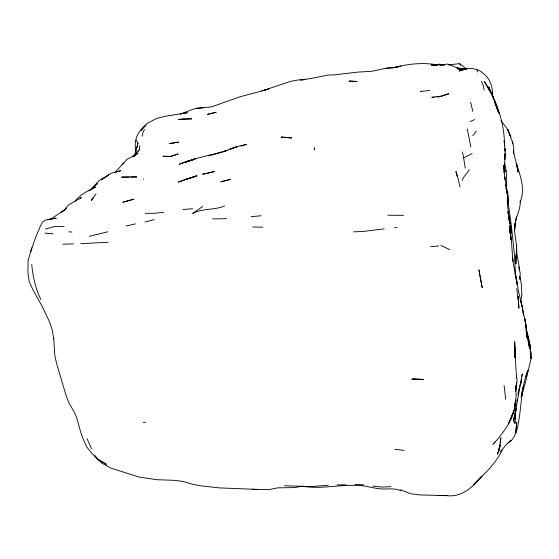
<?xml version="1.0" encoding="UTF-8"?>
<svg xmlns="http://www.w3.org/2000/svg" width="559" height="559" viewBox="0 0 559 559"><rect width="100%" height="100%" fill="white"/><g stroke="black" fill="none" stroke-linecap="round" stroke-linejoin="round"><path stroke-width="0.84" d="M504.805 154.424L504.777 159.483L505.196 151.279L504.162 140.449L504.532 145.787C504.525 122.84 496.72 100.487 484.325 81.362L489.698 91.166M504.826 151.049L504.84 148.519L504.952 150.93M514.783 357.096L514.734 341.682L514.874 357.306M516.083 386.409L515.95 389.001L516.488 382.433M516.551 378.422L514.65 346.168L514.692 357.068M516.055 257.28L515.915 263.792L516.132 254.289L516.055 257.28C518.291 246.826 514.063 236.855 514.664 226.402C515.265 217.584 520.799 209.779 520.254 200.765M506.258 190.123C506.671 181.081 507.306 171.711 504.393 162.99M513.504 153.781L513.784 147.904L512.268 141.392M516.32 253.346L516.726 244.8C515.496 253.597 519.255 261.57 519.395 270.158M516.502 377.744L516.586 376.011L517.075 380.819L515.95 389.001M515.035 421.116L514.902 423.603C515.293 406.721 519.688 390.378 522.267 373.887L521.882 376.284M515.119 419.46L515.342 415.309M514.546 229.756L516.32 216.955M514.587 229.022L514.706 227.338L514.643 230.098L514.622 223.649M503.918 172.794L504.428 167.63L504.288 170.593L503.729 165.464L504.854 179.215M515.664 391.293L516.46 384.04M516.264 405.596L516.474 403.857M516.789 401.299L516.998 399.58M136.165 140.036L137.94 143.097L135.194 153.376L133.608 155.884L139.268 149.875L139.806 145.647M515.95 408.056L515.657 410.39L515.838 409.034M522.148 390.755L521.247 397.26L522.309 392.67L521.184 396.75M510.074 233.117L510.416 230.993L510.465 236.569L510.074 227.618L510.542 233.809M514.622 227.806L515.146 224.564M521.498 378.681L520.722 383.474L521.121 382.028L519.528 386.276M499.788 444.363L498.705 450.945L497.447 454.271L500.249 445.502L498.705 450.945L500.396 443.063L500.864 437.781L500.598 439.423M500.053 442.714L500.326 441.072M522.399 389.127L522.672 387.485M510.15 232.9C511.24 220.931 506.51 209.213 507.418 197.096L507.642 203.839L507.81 195.685L504.721 176.567L504.826 179.104M517.913 394.57L519.199 387.939M515.629 388.17L515.964 386.514M136.976 147.807L137.94 143.097M520.702 300.833L521.889 295.103M142.112 136.193L143.118 132.113L144.446 129.583M517.285 428.341C521.792 409.202 520.422 388.896 527.955 370.407L525.774 376.549M30.815 251.34L35.252 238.407L40.66 225.445L42.694 221.972L45.747 219.98L56.214 218.122L47.333 219.659M31.877 247.77L28.062 260.613L27.95 273.099L29.257 281.785L33.065 290.093L42.156 306.353L49.465 321.732L52.071 329.363L53.804 338.964L53.748 338.6L54.824 355.482L56.599 363.497L65.857 394.766L68.687 402.389L73.963 411.62L76.527 417.231L80.72 432.268L83.403 439.647L86.687 446.907L92.242 453.873L101.626 462.985L110.514 467.988L138.877 477.002L156.862 479.699L174.317 480.335L183.24 481.46L191.863 484.073L199.78 485.673L219.009 487.881L257.72 489.398M517.124 428.823C515.475 434.091 513.435 440.618 507.796 442.749M521.323 397.023L525.893 380.735L531.036 358.696C530.98 349.109 529.576 339.502 526.354 330.446M521.33 396.939L521.854 395.402L521.281 397.037M462.16 180.473C463.18 175.987 467.68 173.821 469.162 169.573M520.01 202.113C527.766 184.917 515.181 167.386 513.602 150.238M476.366 131.079L472.774 135.816M143.439 179.299L143.635 178.922M502.164 449.995C495.763 463.844 484.122 474.053 473.564 484.667L481.886 476.009C473.487 486.728 462.02 497.251 447.333 495.693L438.004 495.414L443.042 495.519M93.353 197.215L91.362 200.457L95.98 193.924M495.267 441.505L493.164 444.216L498.279 438.487C506.692 427.74 515.335 415.491 515.363 401.243L514.525 409.013L516.146 395.975L515.796 385.899M64.404 210.156L68.464 205.027L81.251 197.502L79.259 198.892M74.661 201.75C79.748 194.42 87.945 190.982 95.533 187.006L89.049 190.822L97.322 183.673L91.271 189.019L99.139 180.62L108.732 174.911L104.107 178.035M64.026 210.736L66.235 208.088L61.357 212.532M500.361 451.763L506.503 444.412L511.01 440.317M132.797 156.632L139.268 149.875M61.329 212.595L63.754 210.401L50.562 219.296M472.124 153.578L463.628 157.862L465.256 168.119M132.895 156.932L138.003 153.229L133.867 156.15M122.051 164.521L124.084 163.053M133.678 156.303L136.242 154.522L127.103 159.196L115.245 172.256L120.863 170.677L110.787 173.388L101.465 179.823L102.786 178.929M202.589 206.578L192.729 213.433C202.658 208.123 214.376 210.324 224.606 205.964M470.091 121.673L474.563 119.556M229.693 179.649L230.413 179.383L220.742 181.822L228.876 179.844M441.03 96.49L448.884 93.709L440.576 96.169L431.821 97.301L434.35 97.14M136.11 151.412C133.196 141.175 137.542 131.169 146.032 125.09L140.77 130.645L147.017 123.462L156.834 118.354L165.576 116.244L187.363 112.68L180.124 114.05L195.454 108.418L211.435 106.93L239.399 96.959L262.611 90.733L290.736 81.321L297.975 79.979L305.361 79.56L300.595 79.937L311.489 78.435L327.777 75.102L334.911 74.829L357.075 72.16L371.763 71.286L386.199 68.219L393.557 67.667L400.901 66.2L393.557 67.667L386.199 68.219M224.411 151.475L213.58 154.626M240.985 146.172L246.393 144.418L238.043 146.36L229.847 149.036L236.764 146.814C218.101 154.508 197.788 156.45 179.153 164.318L188.907 160.866L187.216 161.334L194.637 159.427M227.08 150.525L223.16 151.72L225.605 151.007M45.572 229.05L54.516 226.549L64.096 226.36M262.611 90.733L268.872 89.042L261.738 90.956M89.335 236.359L107.824 231.775M206.613 173.493L214.488 171.522L202.589 174.184L205.824 173.688M144.956 221.979L154.326 219.645M393.557 67.667C407.986 63.943 423.072 62.098 437.816 65.033M208.612 155.758L212.748 154.815M126.131 226.004L135.502 223.873M448.451 64.977L459.617 63.6L466.772 69.19M303.09 486.03L294.502 487.595L277.886 487.839L269.172 489.544L252.235 489.363L254.68 489.356M384.236 228.813L363.762 231.398L353.547 231.866M429.843 90.488L420.585 91.452L421.724 91.403M328.245 485.24L310.587 486.596L284.538 485.757M163.654 212.308L154.137 213.314L145.144 213.286M430.605 246.722L438.682 245.946M251.187 216.647L260.997 215.76M195.454 108.418L202.812 107.817M183.086 209.499L192.569 208.731M108.09 242.257L80.762 243.682M436.872 96.98L439.402 96.826M390.958 486.63L381.902 487.085L372.825 486.064M394.514 227.688L397.086 227.583M63.034 244.178L73.411 243.885M212.672 218.897L226.64 218.667M463.69 69.323L458.101 69.449C466.269 68.862 475.891 66.605 482.55 72.838C490.096 78.113 493.01 87.162 492.535 96.078M129.22 177L121.499 177.112L136.85 176.937L130.925 176.979M403.458 215.334L387.813 215.215M143.223 422.297L145.71 422.283M337.091 484.849L345.958 484.835M262.856 227.185L252.661 226.961M444.726 495.554L447.249 495.602L419.564 494.932L410.97 493.758M354.867 484.52L363.811 484.835M437.781 65.075L431.171 64.718L437.641 64.732L431.73 65.648L439.248 64.278L444.146 64.669M68.757 231.81L71.943 232.027M44.958 233.11L53.021 233.816M394.787 449.331L404.185 450.421M465.486 69.023L456.92 67.891L459.023 68.554M303.907 486.463C321.027 489.055 338.3 484.849 355.545 485.401C364.754 485.065 373.398 488.587 382.545 489.006C388.638 489.104 395.255 488.014 400.908 490.865M440.946 64.516L439.248 64.278L443.93 64.949L439.709 65.13L447.766 64.075L458.757 68.401M442.637 64.753L444.328 64.998M400.461 489.719L410.194 493.59M440.876 245.457L449.555 249.593M500.955 120.569L507.684 129.402L513.085 143.565M95.268 456.235L97.329 459.009L106.28 464.229L97.329 459.009L94.974 455.522M481.355 81.223L483.214 85.429L484.15 89.978M494.918 102.765L499.131 113.582L496.001 104.274L488.79 86.806L491.571 94.415M87.043 438.696L91.55 448.779M40.842 299.512C35.566 288.57 32.813 276.572 31.758 264.505M476.806 69.861L477.686 71.992M459.617 63.6L460.281 65.305M495.526 103.45L494.631 101.123L498.041 111.374L492.8 96.337M457.514 176.588L460.106 187.041M527.479 335.218L528.136 337.559M472.823 111.416L470.608 102.248M529.666 344.714L530.267 347.09L529.149 341.486M508.355 216.459L509.13 219.764L508.683 216.494M522.965 311.174L525.544 322.599L526.739 337.692L526.173 326.044L524.733 318.609L529.506 348.166L527.361 336.811M493.464 99.628L492.165 93.842M518.78 266.867L520.191 273.099L520.024 279.486L519.444 276.265L521.177 282.449L521.889 295.089M526.229 330.453L526.571 332.039L526.319 330.544M467.254 129.08L470.881 146.891M505.902 186.238L505.56 184.652L505.909 186.35M506.237 187.817L507.81 195.685L506.251 188.048M522.106 306.996L517.927 288.528C517.026 278.026 513.462 267.978 512.554 257.468L512.869 261.151L511.471 241.425L509.766 226.479L509.822 232.118M522.448 308.666L522.791 310.336M507.921 211.7L509.906 223.439M526.361 330.558L526.969 333.674M522.043 306.933L520.618 299.959L522.511 307.527L523.615 315.136L522.986 311.859M522.358 308.575L522.672 310.217M462.496 151.978L463.628 157.862M479.895 275.391L482.193 287.696L478.951 269.85L479.748 274.567M507.914 211.826L508.851 216.934M492.179 95.163L492.465 96.826M505.664 170.341L505.888 171.732M506.209 187.936L506.461 189.634M506.713 191.339L506.971 193.037M516.663 288.612L518.41 300.365L518.934 308.233L518.053 296.382L518.41 300.365M504.525 168.14L504.756 169.768L504.518 166.617M506.181 187.838L506.412 189.48M506.258 188.334L506.496 190.046M506.74 191.758L506.978 193.47M515.125 273.756L515.349 275.419M529.967 346.517L529.066 341.5L530.959 354.294L530.191 348.25M507.292 195.58L511.443 226.423L511.583 233.166M509.011 217.786L509.326 220.309M509.542 221.993L509.752 223.677M510.074 226.199L510.395 228.722L510.101 225.277M509.004 219.058L509.214 220.77M510.053 227.555L510.947 239.811M504.099 385.535L505.657 399.336M492.542 96.784L492.032 92.046L492.437 96.057M511.443 226.423L514.511 255.561L515.503 275.447M507.327 197.166L507.893 203.769L507.341 196.041M510.067 226.102L510.458 232.083L510.067 226.004M510.626 235.535L510.842 239.846L510.709 237.226M505.07 153.348L504.407 172.724L504.365 171.061M507.733 193.966L507.621 191.367L508.054 200.891L507.851 196.558M514.748 345.169L515.167 357.467M511.506 229.686L511.583 233.145M516.733 422.415L515.698 433.414L516.733 422.415M314.34 148.268L314.2 149.567L314.773 147.751L314.34 148.268M516.139 408.398L513.365 421.193L516.139 408.398M514.448 409.586L508.515 423.764L514.448 409.586M193.749 159.308L185.602 162.355L195.336 158.756L193.749 159.308M466.625 68.729L459.093 71L467.205 68.526L466.625 68.729M186.308 179.215L178.188 182.122L197.075 175.75L186.308 179.215M216.012 112.289L207.571 114.371L216.012 112.289M178.035 153.998L170.607 156.394L163.137 156.268L170.607 156.394L178.035 153.998M178.573 142.126L169.796 143.53L178.573 142.126M196.433 176.106L186.783 179.062L196.433 176.106M133.929 199.2L122.959 202.176L133.929 199.2M413.8 378.743L411.78 379.254L423.68 379.449L413.8 378.743M183.876 118.976L178.251 119.458L191.723 118.822L183.876 118.976M356.963 81.467L349.221 81.083L356.963 81.467M291.616 137.947L281.205 137.046L291.616 137.947M508.627 131.638L507.684 129.402L510.863 137.081L508.627 131.638M457.283 176.392L456.011 171.578L457.283 176.392M517.005 165.583L516.25 163.277L518.06 172.116L517.005 165.583M517.18 284.629L515.188 273.106L517.18 284.629M511.506 233.201L511.206 230.79L511.506 233.187M531.008 358.312L530.316 351.248L531.008 358.312"/></g></svg>
